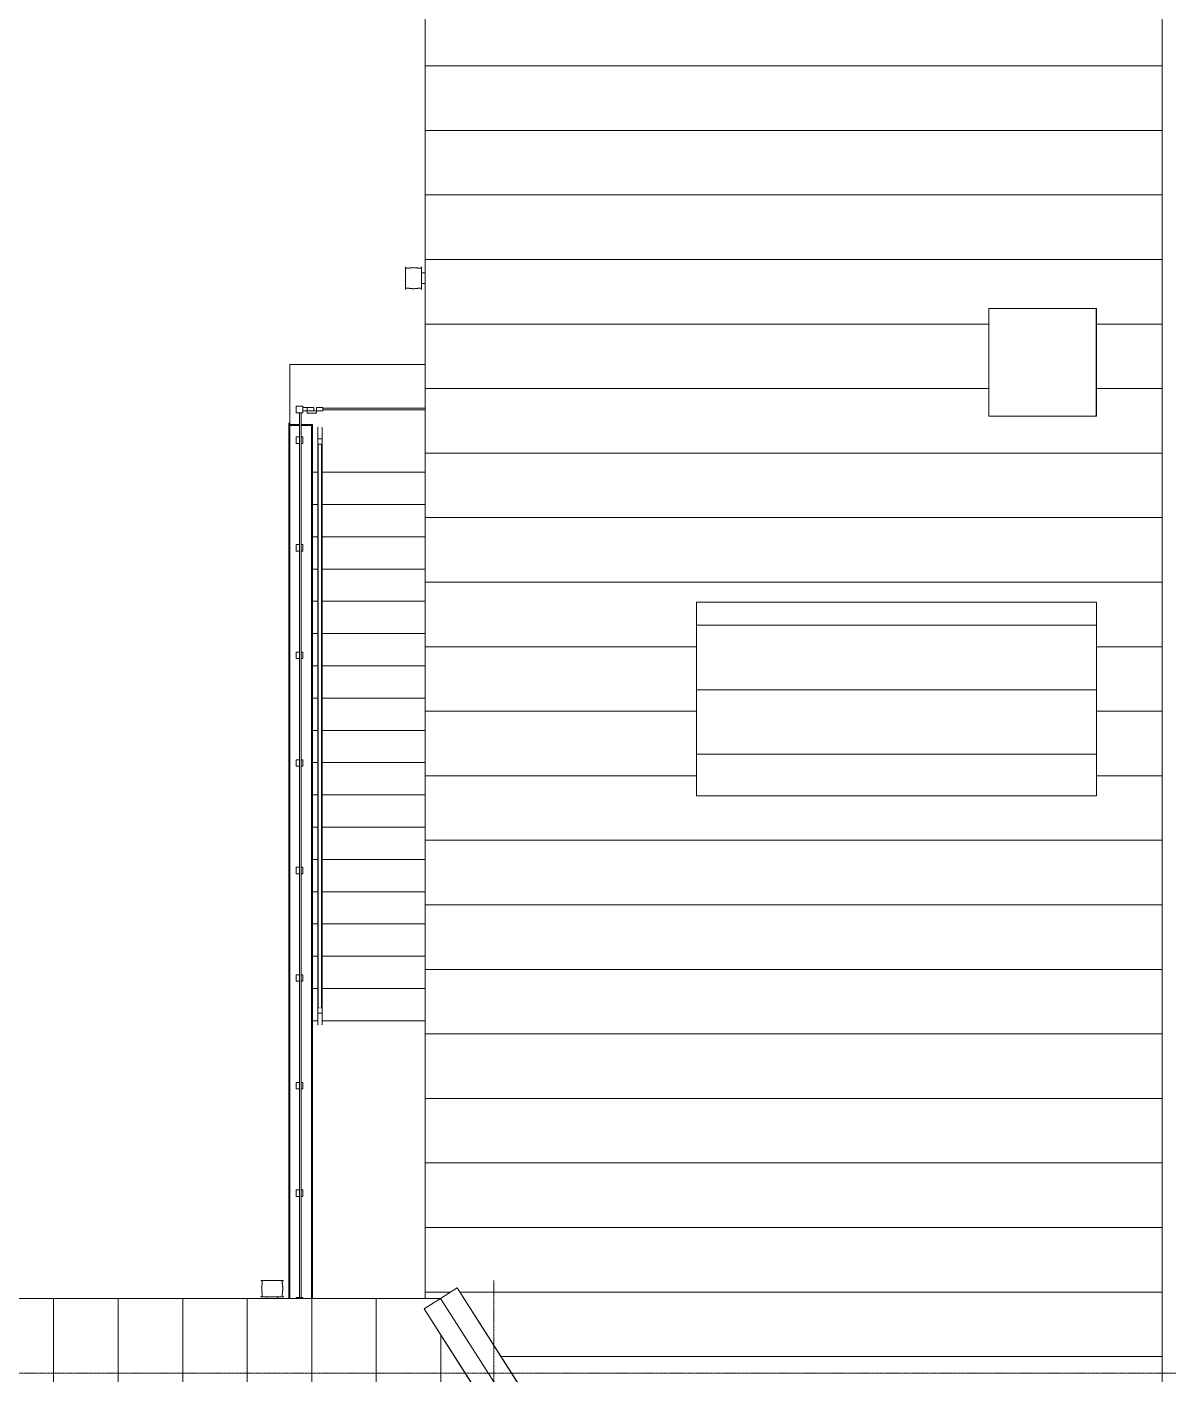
# Model space of a CAD drawing. Header units: millimetres. Extents: x -10915 to 60194, y -32941 to 46712.
# Drawn here: x 13709 to 24316, y 20238 to 32762 of the extents above; entities that cross this region are included whole.
import ezdxf

# ---------------------------------------------------------------- set-up
doc = ezdxf.new("R2010")
doc.units = ezdxf.units.MM
doc.linetypes.add('ADSK_Линия сетки', pattern=[25, 20, -2.5, 0, -2.5])
for name, color, linetype, lineweight in [('Крыша', 7, 'Continuous', 9), ('Крыша штриховка', 7, 'Continuous', 9), ('Лестницы', 7, 'Continuous', 9), ('Обобщенные модели', 7, 'Continuous', 18), ('Ограждение', 7, 'Continuous', 9), ('Оси', 7, 'Continuous', 9), ('Перекрытие', 7, 'Continuous', 18), ('Стены внутренние', 7, 'Continuous', 18), ('Стены наружные', 7, 'Continuous', 18)]:
    doc.layers.add(name, color=color, linetype=linetype, lineweight=lineweight)

# ---------------------------------------------------------------- blocks, each defined once
blk = doc.blocks.new('Водосток - Тип 1 _карниз больше 490мм_-5200806-План полов 2-го этажа')
at = {"layer": 'Обобщенные модели'}
for p, q in [((19, 485), (125, 485)), ((125, 485), (231, 485)), ((125, 335), (19, 335)), ((75, 306), (75, 302)), ((75, 306), (75, 302)), ((75, 306), (75, 302)), ((231, 335), (125, 335)), ((175, 302), (175, 306)), ((175, 302), (175, 306)), ((175, 302), (175, 306))]:
    blk.add_line(p, q, dxfattribs=at)
at = {"layer": 'Обобщенные модели', "flags": 128}
for points in [[(75, 306), (75, 312), (75, 318), (75, 323), (75, 328), (75, 334), (75, 335)], [(175, 335), (175, 331), (175, 325), (175, 320), (175, 314), (175, 309), (175, 306)]]:
    blk.add_lwpolyline(points, dxfattribs=at)
at = {"layer": 'Обобщенные модели'}
for points in [[(19, 335), (21, 335), (25, 336), (29, 339), (31, 342), (32, 345), (32, 347), (32, 349), (32, 352), (32, 354), (32, 356), (32, 359), (32, 361), (31, 364), (31, 367), (31, 370), (30, 373), (30, 376), (29, 379), (29, 382), (29, 386), (28, 390), (28, 396), (27, 405), (27, 415), (28, 424), (28, 430), (29, 434), (29, 438), (29, 441), (30, 444), (30, 447), (31, 450), (31, 453), (31, 456), (32, 459), (32, 461), (32, 464), (32, 466), (32, 468), (32, 471), (32, 473), (32, 475), (31, 478), (29, 481), (25, 484), (21, 485), (19, 485)], [(231, 485), (229, 485), (225, 484), (221, 481), (219, 478), (218, 475), (218, 473), (218, 471), (218, 468), (218, 466), (218, 464), (218, 461), (218, 459), (219, 456), (219, 453), (219, 450), (220, 447), (220, 444), (221, 441), (221, 438), (221, 434), (222, 430), (222, 424), (223, 415), (223, 405), (222, 396), (222, 390), (221, 386), (221, 382), (221, 379), (220, 376), (220, 373), (219, 370), (219, 367), (219, 364), (218, 361), (218, 359), (218, 356), (218, 354), (218, 352), (218, 349), (218, 347), (218, 345), (219, 342), (221, 339), (225, 336), (229, 335), (231, 335)]]:
    blk.add_open_spline(points, degree=3, knots=[-1, -1, -1, -1, -0.941176, -0.882353, -0.852941, -0.823529, -0.808824, -0.794118, -0.779412, -0.764706, -0.75, -0.735294, -0.720588, -0.705882, -0.691176, -0.676471, -0.661765, -0.647059, -0.632353, -0.617647, -0.602941, -0.588235, -0.558824, -0.529412, -0.470588, -0.441176, -0.411765, -0.397059, -0.382353, -0.367647, -0.352941, -0.338235, -0.323529, -0.308824, -0.294118, -0.279412, -0.264706, -0.25, -0.235294, -0.220588, -0.205882, -0.191176, -0.176471, -0.147059, -0.117647, -0.058824, 0, 0, 0, 0], dxfattribs=at)
blk = doc.blocks.new('Ограждение - Ограждение-2966641-План полов 2-го этажа')
at = {"layer": 'Ограждение'}
blk.add_line((24262, 43659), (24262, 17892), dxfattribs=at)
blk = doc.blocks.new('Ограждение - Ограждение-2968875-План полов 2-го этажа')
at = {"layer": 'Ограждение'}
for p, q in [((17402, 20844), (17554, 20941)), ((17554, 20941), (17707, 21039)), ((17554, 20941), (18307, 19763)), ((17707, 21039), (17708, 21040)), ((18508, 19786), (17707, 21039)), ((17708, 21040), (18498, 19803)), ((17401, 20844), (17402, 20844)), ((17401, 20844), (18859, 18563)), ((17402, 20844), (18866, 18555)), ((19288, 17892), (19368, 17766)), ((19290, 17892), (19369, 17767)), ((19368, 17766), (19422, 17804)), ((19369, 17766), (19516, 17872)), ((19516, 17872), (19369, 17767)), ((19503, 17892), (19508, 17884)), ((19514, 17874), (19516, 17872)), ((19516, 17872), (19519, 17874)), ((19516, 17872), (23651, 13437)), ((19531, 17884), (19540, 17892)), ((19752, 17884), (19745, 17892)), ((19747, 17892), (19754, 17884)), ((23926, 13408), (19761, 17874)), ((19763, 17874), (23928, 13407)), ((19369, 17767), (19368, 17766)), ((19368, 17765), (19369, 17766)), ((19368, 17765), (23430, 13409)), ((19369, 17766), (23721, 13098)), ((23430, 13408), (23720, 13098)), ((23810, 13175), (23728, 13098))]:
    blk.add_line(p, q, dxfattribs=at)
blk = doc.blocks.new('Водосток - Тип 1 _карниз больше 490мм_-5195895-План полов 2-го этажа')
at = {"layer": 'Обобщенные модели'}
for p, q in [((19, 335), (125, 335)), ((125, 335), (231, 335)), ((125, 185), (19, 185)), ((75, 185), (75, 169)), ((231, 185), (125, 185)), ((175, 169), (175, 185))]:
    blk.add_line(p, q, dxfattribs=at)
at = {"layer": 'Обобщенные модели', "flags": 128}
for points in [[(75, 169), (75, 173), (75, 178), (75, 184), (75, 185)], [(75, 184), (75, 181), (75, 178), (75, 175), (75, 173), (75, 171), (75, 169)], [(175, 170), (175, 172), (175, 174), (175, 177), (175, 180), (175, 183), (175, 185)], [(175, 185), (175, 181), (175, 175), (175, 170)]]:
    blk.add_lwpolyline(points, dxfattribs=at)
at = {"layer": 'Обобщенные модели'}
for start, end in [(165.3598, 170.2297), (9.7703, 14.6402)]:
    blk.add_arc((125, 160), 52, start, end, dxfattribs=at)
for points in [[(19, 185), (21, 185), (25, 186), (29, 189), (31, 192), (32, 195), (32, 197), (32, 199), (32, 202), (32, 204), (32, 206), (32, 209), (32, 211), (31, 214), (31, 217), (31, 220), (30, 223), (30, 226), (29, 229), (29, 232), (29, 236), (28, 240), (28, 246), (27, 255), (27, 265), (28, 274), (28, 280), (29, 284), (29, 288), (29, 291), (30, 294), (30, 297), (31, 300), (31, 303), (31, 306), (32, 309), (32, 311), (32, 314), (32, 316), (32, 318), (32, 321), (32, 323), (32, 325), (31, 328), (29, 331), (25, 334), (21, 335), (19, 335)], [(231, 335), (229, 335), (225, 334), (221, 331), (219, 328), (218, 325), (218, 323), (218, 321), (218, 318), (218, 316), (218, 314), (218, 311), (218, 309), (219, 306), (219, 303), (219, 300), (220, 297), (220, 294), (221, 291), (221, 288), (221, 284), (222, 280), (222, 274), (223, 265), (223, 255), (222, 246), (222, 240), (221, 236), (221, 232), (221, 229), (220, 226), (220, 223), (219, 220), (219, 217), (219, 214), (218, 211), (218, 209), (218, 206), (218, 204), (218, 202), (218, 199), (218, 197), (218, 195), (219, 192), (221, 189), (225, 186), (229, 185), (231, 185)]]:
    blk.add_open_spline(points, degree=3, knots=[-1, -1, -1, -1, -0.941176, -0.882353, -0.852941, -0.823529, -0.808824, -0.794118, -0.779412, -0.764706, -0.75, -0.735294, -0.720588, -0.705882, -0.691176, -0.676471, -0.661765, -0.647059, -0.632353, -0.617647, -0.602941, -0.588235, -0.558824, -0.529412, -0.470588, -0.441176, -0.411765, -0.397059, -0.382353, -0.367647, -0.352941, -0.338235, -0.323529, -0.308824, -0.294118, -0.279412, -0.264706, -0.25, -0.235294, -0.220588, -0.205882, -0.191176, -0.176471, -0.147059, -0.117647, -0.058824, 0, 0, 0, 0], dxfattribs=at)
blk = doc.blocks.new('Ограждение 13 - Ограждение 1-6927436-План полов 2-го этажа')
at = {"layer": 'Ограждение'}
for p, q in [((16272, 29236), (16212, 29236)), ((16212, 29236), (16212, 29176)), ((16272, 29176), (16272, 29236)), ((16272, 29194), (16272, 29224)), ((16315, 29224), (16272, 29224)), ((16272, 29194), (16315, 29194)), ((16315, 29224), (16315, 29194)), ((16375, 29224), (16315, 29224)), ((16315, 29224), (16315, 29194)), ((16315, 29171), (16315, 29194)), ((16315, 29194), (16375, 29194)), ((16375, 29194), (16375, 29224)), ((16375, 29194), (16400, 29194)), ((16460, 29224), (16400, 29224)), ((16400, 29224), (16400, 29194)), ((16400, 29194), (16400, 29171)), ((16400, 29194), (16460, 29194)), ((16460, 29194), (16460, 29224)), ((16460, 29217), (17410, 29217)), ((16460, 29201), (16460, 29217)), ((17410, 29201), (16460, 29201)), ((16212, 29176), (16272, 29176)), ((16241, 20950), (16241, 29176)), ((16241, 29176), (16257, 29176)), ((16257, 29176), (16257, 20950)), ((16315, 29171), (16400, 29171)), ((16241, 28950), (16212, 28950)), ((16212, 28950), (16212, 28890)), ((16272, 28950), (16257, 28950)), ((16272, 28890), (16272, 28950)), ((16212, 28890), (16241, 28890)), ((16257, 28890), (16272, 28890)), ((16241, 27950), (16212, 27950)), ((16212, 27950), (16212, 27890)), ((16272, 27950), (16257, 27950)), ((16272, 27890), (16272, 27950)), ((16212, 27890), (16241, 27890)), ((16257, 27890), (16272, 27890)), ((16241, 26950), (16212, 26950)), ((16212, 26950), (16212, 26890)), ((16272, 26950), (16257, 26950)), ((16272, 26890), (16272, 26950)), ((16212, 26890), (16241, 26890)), ((16257, 26890), (16272, 26890)), ((16241, 25950), (16212, 25950)), ((16212, 25950), (16212, 25890)), ((16272, 25950), (16257, 25950)), ((16272, 25890), (16272, 25950)), ((16212, 25890), (16241, 25890)), ((16257, 25890), (16272, 25890)), ((16241, 24950), (16212, 24950)), ((16212, 24950), (16212, 24890)), ((16272, 24950), (16257, 24950)), ((16272, 24890), (16272, 24950)), ((16212, 24890), (16241, 24890)), ((16257, 24890), (16272, 24890)), ((16241, 23950), (16212, 23950)), ((16212, 23950), (16212, 23890)), ((16272, 23950), (16257, 23950)), ((16272, 23890), (16272, 23950)), ((16212, 23890), (16241, 23890)), ((16257, 23890), (16272, 23890)), ((16241, 22950), (16212, 22950)), ((16212, 22950), (16212, 22890)), ((16272, 22950), (16257, 22950)), ((16272, 22890), (16272, 22950)), ((16212, 22890), (16241, 22890)), ((16257, 22890), (16272, 22890)), ((16241, 21950), (16212, 21950)), ((16212, 21950), (16212, 21890)), ((16272, 21950), (16257, 21950)), ((16272, 21890), (16272, 21950)), ((16212, 21890), (16241, 21890)), ((16257, 21890), (16272, 21890)), ((16272, 20950), (16212, 20950)), ((16212, 20950), (16212, 20941)), ((16241, 20950), (16257, 20950)), ((16272, 20941), (16272, 20950))]:
    blk.add_line(p, q, dxfattribs=at)
blk = doc.blocks.new('Ограждение - Ограждение-7023087-План полов 2-го этажа')
at = {"layer": 'Ограждение'}
for p, q in [((16417, 28883), (16447, 28883)), ((16417, 28623), (16417, 28883)), ((16447, 28623), (16447, 28883)), ((16417, 23643), (16417, 28623)), ((16447, 23643), (16447, 28623)), ((16425, 23643), (16417, 23643)), ((16447, 23643), (16440, 23643))]:
    blk.add_line(p, q, dxfattribs=at)
blk = doc.blocks.new('Тип перил - Перила_Внутренний_-7023091-План полов 2-го этажа')
at = {"layer": 'Ограждение'}
for p, q in [((16412, 28933), (16412, 28883)), ((16435, 28933), (16430, 28933)), ((16452, 28883), (16452, 28933)), ((16412, 28883), (16412, 28635)), ((16452, 28635), (16452, 28883)), ((16412, 28621), (16412, 23662)), ((16452, 23662), (16452, 28621)), ((16412, 23631), (16412, 23593)), ((16430, 23593), (16434, 23593)), ((16452, 23593), (16452, 23631))]:
    blk.add_line(p, q, dxfattribs=at)
at = {"layer": 'Ограждение', "flags": 128}
for points in [[(16412, 28635), (16412, 28633), (16412, 28632), (16412, 28631), (16412, 28630), (16412, 28629), (16412, 28627), (16412, 28626), (16412, 28625), (16412, 28624), (16412, 28623), (16412, 28622), (16412, 28621)], [(16452, 28621), (16452, 28622), (16452, 28623), (16452, 28624), (16452, 28625), (16452, 28626), (16452, 28628), (16452, 28629), (16452, 28630), (16452, 28631), (16452, 28632), (16452, 28634), (16452, 28635)], [(16412, 23631), (16412, 23633), (16412, 23636), (16412, 23639), (16412, 23642), (16412, 23644), (16412, 23647), (16412, 23650), (16412, 23653), (16412, 23655), (16412, 23658), (16412, 23660), (16412, 23662)], [(16452, 23662), (16452, 23660), (16452, 23657), (16452, 23655), (16452, 23652), (16452, 23649), (16452, 23647), (16452, 23644), (16452, 23641), (16452, 23638), (16452, 23636), (16452, 23633), (16452, 23631)]]:
    blk.add_lwpolyline(points, dxfattribs=at)
blk = doc.blocks.new('Тип перил - D40 шаг 400 прямое со скруглением-6687845-План полов 2-го этажа')
at = {"layer": 'Ограждение'}
for p, q in [((0, 2), (0, 0)), ((0, 0), (0, -2))]:
    blk.add_line(p, q, dxfattribs=at)
at = {"layer": 'Ограждение', "flags": 128}
for points in [[(100, 20), (100, 20), (100, 20), (99, 20), (99, 20), (98, 20), (97, 20), (96, 20), (95, 20), (94, 20), (92, 20), (90, 20), (89, 20), (87, 20), (85, 20), (83, 20), (80, 20), (78, 20), (75, 20), (72, 20), (70, 20), (67, 20), (64, 20), (61, 20), (57, 20), (54, 20), (51, 20), (47, 20), (44, 20), (40, 20), (36, 20), (32, 20), (29, 20), (25, 20), (21, 20), (17, 20), (13, 20), (9, 20), (5, 20), (1, 20), (0, 20)], [(0, 20), (4, 20), (8, 20), (12, 20), (16, 20), (20, 20), (24, 20), (28, 20), (31, 20), (35, 20), (39, 20), (43, 20), (46, 20), (50, 20), (53, 20), (56, 20), (60, 20), (63, 20), (66, 20), (69, 20), (72, 20), (74, 20), (77, 20), (80, 20), (82, 20), (84, 20), (86, 20), (88, 20), (90, 20), (92, 20), (93, 20), (95, 20), (96, 20), (97, 20), (98, 20), (99, 20), (99, 20), (100, 20), (100, 20), (100, 20), (100, 20)], [(100, 20), (101, 20), (102, 20), (102, 20), (103, 20), (104, 20), (105, 19), (106, 19), (106, 19), (107, 19), (108, 18), (109, 18), (109, 18)], [(0, -20), (4, -20), (8, -20), (12, -20), (16, -20), (20, -20), (24, -20), (28, -20), (31, -20), (35, -20), (39, -20), (43, -20), (46, -20), (50, -20), (53, -20), (56, -20), (60, -20), (63, -20), (66, -20), (69, -20), (72, -20), (74, -20), (77, -20), (80, -20), (82, -20), (84, -20), (86, -20), (88, -20), (90, -20), (92, -20), (93, -20), (95, -20), (96, -20), (97, -20), (98, -20), (99, -20), (99, -20), (100, -20), (100, -20), (100, -20), (100, -20)], [(49, -20), (47, -20), (44, -20), (40, -20), (36, -20), (32, -20), (29, -20), (25, -20), (21, -20), (17, -20), (13, -20), (9, -20), (5, -20), (1, -20)], [(100, -20), (100, -20), (100, -20), (99, -20), (99, -20), (98, -20), (97, -20), (96, -20), (95, -20), (94, -20), (92, -20), (90, -20), (89, -20), (87, -20)], [(103, -20), (103, -20), (102, -20), (101, -20), (100, -20), (100, -20)], [(109, -18), (108, -18), (107, -19), (106, -19), (106, -19)]]:
    blk.add_lwpolyline(points, dxfattribs=at)
blk = doc.blocks.new('Тип перил - D40 шаг 400 прямое со скруглением-V79-План полов 2-го этажа')
at = {"layer": 'Ограждение'}
for p, q in [((0, 2), (0, 0)), ((0, 0), (0, -2))]:
    blk.add_line(p, q, dxfattribs=at)
at = {"layer": 'Ограждение', "flags": 128}
for points in [[(100, 20), (100, 20), (100, 20), (99, 20), (99, 20), (98, 20), (97, 20), (96, 20), (95, 20), (94, 20), (92, 20), (90, 20), (89, 20), (87, 20), (85, 20), (83, 20), (80, 20), (78, 20), (75, 20), (72, 20), (70, 20), (67, 20), (64, 20), (61, 20), (57, 20), (54, 20), (51, 20), (47, 20), (44, 20), (40, 20), (36, 20), (32, 20), (29, 20), (25, 20), (21, 20), (17, 20), (13, 20), (9, 20), (5, 20), (1, 20), (0, 20)], [(0, 20), (4, 20), (8, 20), (12, 20), (16, 20), (20, 20), (24, 20), (28, 20), (31, 20), (35, 20), (39, 20), (43, 20), (46, 20), (50, 20), (53, 20), (56, 20), (60, 20), (63, 20), (66, 20), (69, 20), (72, 20), (74, 20), (77, 20), (80, 20), (82, 20), (84, 20), (86, 20), (88, 20), (90, 20), (92, 20), (93, 20), (95, 20), (96, 20), (97, 20), (98, 20), (99, 20), (99, 20), (100, 20), (100, 20), (100, 20), (100, 20)], [(100, 20), (101, 20), (102, 20), (102, 20), (103, 20), (104, 20), (105, 19), (106, 19), (106, 19), (107, 19), (108, 18), (109, 18), (109, 18)], [(0, -20), (4, -20), (8, -20), (12, -20), (16, -20), (20, -20), (24, -20), (28, -20), (31, -20), (35, -20), (39, -20), (43, -20), (46, -20), (50, -20), (53, -20), (56, -20), (60, -20), (63, -20), (66, -20), (69, -20), (72, -20), (74, -20), (77, -20), (80, -20), (82, -20), (84, -20), (86, -20), (88, -20), (90, -20), (92, -20), (93, -20), (95, -20), (96, -20), (97, -20), (98, -20), (99, -20), (99, -20), (100, -20), (100, -20), (100, -20), (100, -20)], [(49, -20), (47, -20), (44, -20), (40, -20), (36, -20), (32, -20), (29, -20), (25, -20), (21, -20), (17, -20), (13, -20), (9, -20), (5, -20), (1, -20)], [(100, -20), (100, -20), (100, -20), (99, -20), (99, -20), (98, -20), (97, -20), (96, -20), (95, -20), (94, -20), (92, -20), (90, -20), (89, -20), (87, -20)], [(103, -20), (103, -20), (102, -20), (101, -20), (100, -20), (100, -20)], [(109, -18), (108, -18), (107, -19), (106, -19), (106, -19)]]:
    blk.add_lwpolyline(points, dxfattribs=at)
blk = doc.blocks.new('Тип перил - Перила_Внутренний_-V80-План полов 2-го этажа')
at = {"layer": 'Ограждение'}
for p, q in [((16412, 28933), (16452, 28933)), ((16412, 28635), (16412, 28933)), ((16452, 28635), (16452, 28933)), ((16412, 28635), (16412, 28612)), ((16412, 23653), (16412, 28612)), ((16452, 28635), (16452, 28612)), ((16452, 23653), (16452, 28612)), ((16412, 23631), (16412, 23653)), ((16412, 23593), (16412, 23631)), ((16412, 23593), (16452, 23593)), ((16452, 23631), (16452, 23653)), ((16452, 23593), (16452, 23631))]:
    blk.add_line(p, q, dxfattribs=at)
blk = doc.blocks.new('Тип перил - Перила_Внутренний_-7023104-План полов 2-го этажа')
at = {"layer": 'Ограждение'}
for p, q in [((16412, 28943), (16412, 28933)), ((16452, 28933), (16452, 28943)), ((16412, 23593), (16412, 23583)), ((16452, 23583), (16452, 23593))]:
    blk.add_line(p, q, dxfattribs=at)
at = {"layer": 'Ограждение', "flags": 128}
for points in [[(16412, 28635), (16412, 28633), (16412, 28632), (16412, 28631), (16412, 28630), (16412, 28629), (16412, 28627)], [(16412, 28625), (16412, 28624), (16412, 28623), (16412, 28622), (16412, 28621)], [(16452, 28628), (16452, 28629), (16452, 28630), (16452, 28631), (16452, 28632), (16452, 28634), (16452, 28635)], [(16452, 28621), (16452, 28622), (16452, 28623), (16452, 28624), (16452, 28625)]]:
    blk.add_lwpolyline(points, dxfattribs=at)
blk = doc.blocks.new('Тип перил - Перила_Внутренний_-V81-План полов 2-го этажа')
at = {"layer": 'Ограждение'}
for p, q in [((16412, 28933), (16412, 28943)), ((16452, 28933), (16452, 28943)), ((16412, 28635), (16412, 28621)), ((16452, 28635), (16452, 28621)), ((16412, 23583), (16412, 23593)), ((16452, 23583), (16452, 23593))]:
    blk.add_line(p, q, dxfattribs=at)

msp = doc.modelspace()

# ---------------------------------------------------------------- hatches: boundary and pattern name
at = {"layer": 'Крыша штриховка'}
h = msp.add_hatch(dxfattribs=at)
h.set_pattern_fill('FP_7', color=256, style=0, pattern_type=2)
h.set_pattern_definition([(0, (2436.5, 0), (0, 600), [])])
h.paths.add_polyline_path([(23402.282, 17891.572), (24262.443, 17891.572), (24262.443, 43658.805), (17410, 43658.805), (17410, 20941.318), (17553.954, 20941.318), (17708.215, 21038.832), (18497.902, 19803.318), (18507.59, 19785.508), (18306.987, 19763.151), (18865.59, 18555.032), (18858.752, 18563.079), (18418.214, 19252.327), (18889.822, 17891.572), (22355.397, 17891.572)])
h.paths.add_polyline_path([(19932.15, 25612.901), (19932.15, 27412.901), (23652.15, 27412.901), (23652.15, 25612.901), (20261.628, 25612.901)])
h.paths.add_polyline_path([(23649.565, 29144.998), (22649.565, 29144.998), (22649.565, 30144.998), (23649.565, 30144.998), (23649.565, 29862.199)])
h.paths.add_polyline_path([(23402.282, 34832.901), (19932.15, 34832.901), (19932.15, 36632.901), (23652.15, 36632.901), (23652.15, 34832.901)])
h.paths.add_polyline_path([(20509.562, 38294.998), (20509.562, 39294.998), (21509.562, 39294.998), (21509.562, 38294.998), (21308.513, 38294.998)])
h = msp.add_hatch(dxfattribs=at)
h.set_pattern_fill('FP_21', color=256, style=0, pattern_type=2)
h.set_pattern_definition([(0, (114.8, -6400), (0, 600), [])])
h.paths.add_polyline_path([(19932.15, 25612.901), (23652.15, 25612.901), (23652.15, 27412.901), (19932.15, 27412.901), (19932.15, 25849.979)])
h = msp.add_hatch(dxfattribs=at)
h.set_pattern_fill('FP_9', color=256, style=0, pattern_type=2)
h.set_pattern_definition([(270, (156.06, -17199.3), (600, 4e-14), [])])
h.paths.add_polyline_path([(34118.403, 13388.868), (37875.044, 13388.868), (37875.044, 13531.824), (37850.1, 13531.53), (37764.22, 20871.318), (37764.22, 20921.318), (37875.044, 20921.318), (37875.044, 20941.318), (31397.712, 20941.318), (31445.7, 20905.531), (30008.903, 18978.878), (30109.635, 18978.878), (30088.816, 18918.878), (29964.158, 18918.878), (29183.183, 17873.193), (29184.332, 17872.018), (25018.288, 13404.483), (30949.639, 13388.868), (33871.125, 13388.868)])
h.paths.add_polyline_path([(10875, 13401.716), (10875, 13401.822), (10840.545, 13401.807)])
h.paths.add_polyline_path([(23414.995, 13408.703), (23395.594, 13436.815), (23403.468, 13436.815), (19368.391, 17765.406), (19370.121, 17766.719), (19368.391, 17765.717), (19287.95, 17891.572), (18889.822, 17891.572), (18418.214, 19252.327), (17401.121, 20843.634), (17553.954, 20941.318), (10815, 20941.318), (10815, 20882.525), (10925, 20882.525), (10925, 13462.525), (10875, 13462.525), (10875, 13441.716), (23402.282, 13408.737)])
h.paths.add_polyline_path([(32743.647, 13518.131), (32735.112, 13518.131), (32734.555, 13657.399), (32715.57, 13662.859), (32698.856, 13676.957), (32689.416, 13697.032), (32690.112, 13854.283), (32693.127, 13859.26), (32696.811, 13862.008), (32707.973, 13865.971), (32723.011, 13868.674), (32740.112, 13869.733), (32765.112, 13867.663), (32778.414, 13864.021), (32786.025, 13860.059), (32788.408, 13858.282), (32790.112, 13854.283), (32790.112, 13695.114), (32779.204, 13674.463), (32760.117, 13660.697), (32745.112, 13656.131), (32744.442, 13518.131)])
h.paths.add_polyline_path([(15979.83, 13518.131), (15970, 13518.131), (15969.443, 13657.399), (15952.438, 13661.281), (15933.744, 13676.957), (15924.304, 13697.032), (15925, 13854.283), (15928.015, 13859.26), (15931.699, 13862.008), (15942.861, 13865.971), (15957.899, 13868.674), (15975, 13869.733), (16000, 13867.663), (16013.302, 13864.021), (16020.913, 13860.059), (16023.296, 13858.282), (16025, 13854.283), (16025, 13695.114), (16014.092, 13674.463), (15995.706, 13660.857), (15980, 13656.131), (15980, 13518.131)])

# ---------------------------------------------------------------- linework, layer by layer
at = {"layer": 'Крыша'}
for p, q in [((17410, 43658.805), (17410, 20941.318)), ((22649.565, 30144.998), (22650.565, 30144.998)), ((23649.565, 30144.998), (23649.565, 29144.998)), ((22650.565, 29144.998), (22649.565, 29144.998)), ((19932.15, 27412.901), (23652.15, 27412.901)), ((19932.15, 27412.901), (19932.15, 25612.901)), ((23652.15, 27412.901), (23652.15, 25612.901)), ((23652.15, 25612.901), (19932.15, 25612.901)), ((17553.954, 20941.318), (10815, 20941.318))]:
    msp.add_line(p, q, dxfattribs=at)
at = {"layer": 'Лестницы'}
for p, q in [((16362.397, 28622.525), (16412.777, 28622.525)), ((16452.017, 28622.525), (17410, 28622.525)), ((16362.397, 28322.525), (16412.397, 28322.525)), ((16362.397, 28322.525), (16412.397, 28322.525)), ((16452.397, 28322.525), (17410, 28322.525)), ((16452.397, 28322.525), (17410, 28322.525)), ((16362.397, 28022.525), (16412.397, 28022.525)), ((16362.397, 28022.525), (16412.397, 28022.525)), ((16452.397, 28022.525), (17410, 28022.525)), ((16452.397, 28022.525), (17410, 28022.525)), ((16362.397, 27722.525), (16412.397, 27722.525)), ((16362.397, 27722.525), (16412.397, 27722.525)), ((16452.397, 27722.525), (17410, 27722.525)), ((16452.397, 27722.525), (17410, 27722.525)), ((16362.397, 27422.525), (16412.397, 27422.525)), ((16362.397, 27422.525), (16412.397, 27422.525)), ((16452.397, 27422.525), (17410, 27422.525)), ((16452.397, 27422.525), (17410, 27422.525)), ((16362.397, 27122.525), (16412.397, 27122.525)), ((16362.397, 27122.525), (16412.397, 27122.525)), ((16452.397, 27122.525), (17410, 27122.525)), ((16452.397, 27122.525), (17410, 27122.525)), ((16362.397, 26822.525), (16412.397, 26822.525)), ((16362.397, 26822.525), (16412.397, 26822.525)), ((16452.397, 26822.525), (17410, 26822.525)), ((16452.397, 26822.525), (17410, 26822.525)), ((16362.397, 26522.525), (16412.397, 26522.525)), ((16362.397, 26522.525), (16412.397, 26522.525)), ((16452.397, 26522.525), (17410, 26522.525)), ((16452.397, 26522.525), (17410, 26522.525)), ((16362.397, 26222.525), (16412.397, 26222.525)), ((16362.397, 26222.525), (16412.397, 26222.525)), ((16452.397, 26222.525), (17410, 26222.525)), ((16452.397, 26222.525), (17410, 26222.525)), ((16362.397, 25922.525), (16412.397, 25922.525)), ((16362.397, 25922.525), (16412.397, 25922.525)), ((16452.397, 25922.525), (17410, 25922.525)), ((16452.397, 25922.525), (17410, 25922.525)), ((16362.397, 25622.525), (16412.397, 25622.525)), ((16362.397, 25622.525), (16412.397, 25622.525)), ((16452.397, 25622.525), (17410, 25622.525)), ((16452.397, 25622.525), (17410, 25622.525)), ((16362.397, 25322.525), (16412.397, 25322.525)), ((16362.397, 25322.525), (16412.397, 25322.525)), ((16452.397, 25322.525), (17410, 25322.525)), ((16452.397, 25322.525), (17410, 25322.525)), ((16362.397, 25022.525), (16412.397, 25022.525)), ((16362.397, 25022.525), (16412.397, 25022.525)), ((16452.397, 25022.525), (17410, 25022.525)), ((16452.397, 25022.525), (17410, 25022.525)), ((16362.397, 24722.525), (16412.397, 24722.525)), ((16362.397, 24722.525), (16412.397, 24722.525)), ((16452.397, 24722.525), (17410, 24722.525)), ((16452.397, 24722.525), (17410, 24722.525)), ((16362.397, 24422.525), (16412.397, 24422.525)), ((16362.397, 24422.525), (16412.397, 24422.525)), ((16452.397, 24422.525), (17410, 24422.525)), ((16452.397, 24422.525), (17410, 24422.525)), ((16362.397, 24122.525), (16412.397, 24122.525)), ((16362.397, 24122.525), (16412.397, 24122.525)), ((16452.397, 24122.525), (17410, 24122.525)), ((16452.397, 24122.525), (17410, 24122.525)), ((16362.397, 23822.525), (16412.397, 23822.525)), ((16362.397, 23822.525), (16412.397, 23822.525)), ((16452.397, 23822.525), (17410, 23822.525)), ((16452.397, 23822.525), (17410, 23822.525)), ((16362.397, 23522.525), (16412.426, 23522.525)), ((16362.397, 23522.525), (16412.426, 23522.525)), ((16452.367, 23522.525), (17410, 23522.525)), ((16452.367, 23522.525), (17410, 23522.525))]:
    msp.add_line(p, q, dxfattribs=at)
at = {"layer": 'Оси', "linetype": 'ADSK_Линия сетки'}
for p, q in [((18049.565, -5289.091), (18049.565, 21107.581)), ((-10114.729, 20245), (56004.853, 20245))]:
    msp.add_line(p, q, dxfattribs=at)
at = {"layer": 'Перекрытие'}
for p, q in [((17410, 29622.525), (16152.397, 29622.525)), ((16152.397, 29622.525), (16152.397, 29077.525)), ((16362.397, 28622.525), (16412.777, 28622.525)), ((16452.017, 28622.525), (17410, 28622.525))]:
    msp.add_line(p, q, dxfattribs=at)
at = {"layer": 'Стены внутренние'}
for p, q in [((16152.397, 29057.525), (16240.79, 29057.525)), ((16256.79, 29057.525), (16352.397, 29057.525)), ((16352.397, 29057.525), (16352.397, 20941.318))]:
    msp.add_line(p, q, dxfattribs=at)
at = {"layer": 'Стены наружные'}
for p, q in [((22649.565, 30145.998), (23651.565, 30145.998)), ((22649.565, 29143.998), (22649.565, 30145.998)), ((23650.565, 30144.998), (22650.565, 30144.998)), ((22650.565, 29144.998), (22650.565, 30144.998)), ((23650.565, 29144.998), (23650.565, 30144.998)), ((23651.565, 30145.998), (23651.565, 29143.998)), ((16142.397, 20941.318), (16142.397, 29077.525)), ((16152.397, 29077.525), (16142.397, 29077.525)), ((16152.397, 29077.525), (16152.397, 20941.318)), ((16152.397, 29067.525), (16240.79, 29067.525)), ((16256.79, 29067.525), (16362.397, 29067.525)), ((16352.397, 29057.525), (16362.397, 29057.525)), ((16362.397, 29067.525), (16362.397, 20941.318)), ((23651.565, 29143.998), (22649.565, 29143.998)), ((22650.565, 29144.998), (23650.565, 29144.998))]:
    msp.add_line(p, q, dxfattribs=at)

# ---------------------------------------------------------------- block references
at = {"layer": 'Обобщенные модели', "rotation": 89.99999999999991}
msp.add_blockref('Водосток - Тип 1 _карниз больше 490мм_-5200806-План полов 2-го этажа', (17712.397, 30301.483), dxfattribs=at)
at = {"layer": 'Обобщенные модели'}
msp.add_blockref('Водосток - Тип 1 _карниз больше 490мм_-5195895-План полов 2-го этажа', (15863.901, 20772.525), dxfattribs=at)
at = {"layer": 'Ограждение'}
for name in ['Ограждение - Ограждение-2966641-План полов 2-го этажа', 'Ограждение 13 - Ограждение 1-6927436-План полов 2-го этажа', 'Тип перил - Перила_Внутренний_-7023104-План полов 2-го этажа', 'Тип перил - Перила_Внутренний_-V81-План полов 2-го этажа', 'Тип перил - Перила_Внутренний_-7023091-План полов 2-го этажа', 'Тип перил - Перила_Внутренний_-V80-План полов 2-го этажа', 'Ограждение - Ограждение-7023087-План полов 2-го этажа', 'Ограждение - Ограждение-2968875-План полов 2-го этажа']:
    msp.add_blockref(name, (0, 0), dxfattribs=at)
for name, p, rotation in [('Тип перил - D40 шаг 400 прямое со скруглением-V79-План полов 2-го этажа', (16432.397, 28932.525), 90), ('Тип перил - D40 шаг 400 прямое со скруглением-6687845-План полов 2-го этажа', (16432.397, 23592.525), 270)]:
    msp.add_blockref(name, p, dxfattribs=dict(at, rotation=rotation))

doc.saveas('drawing.dxf')
